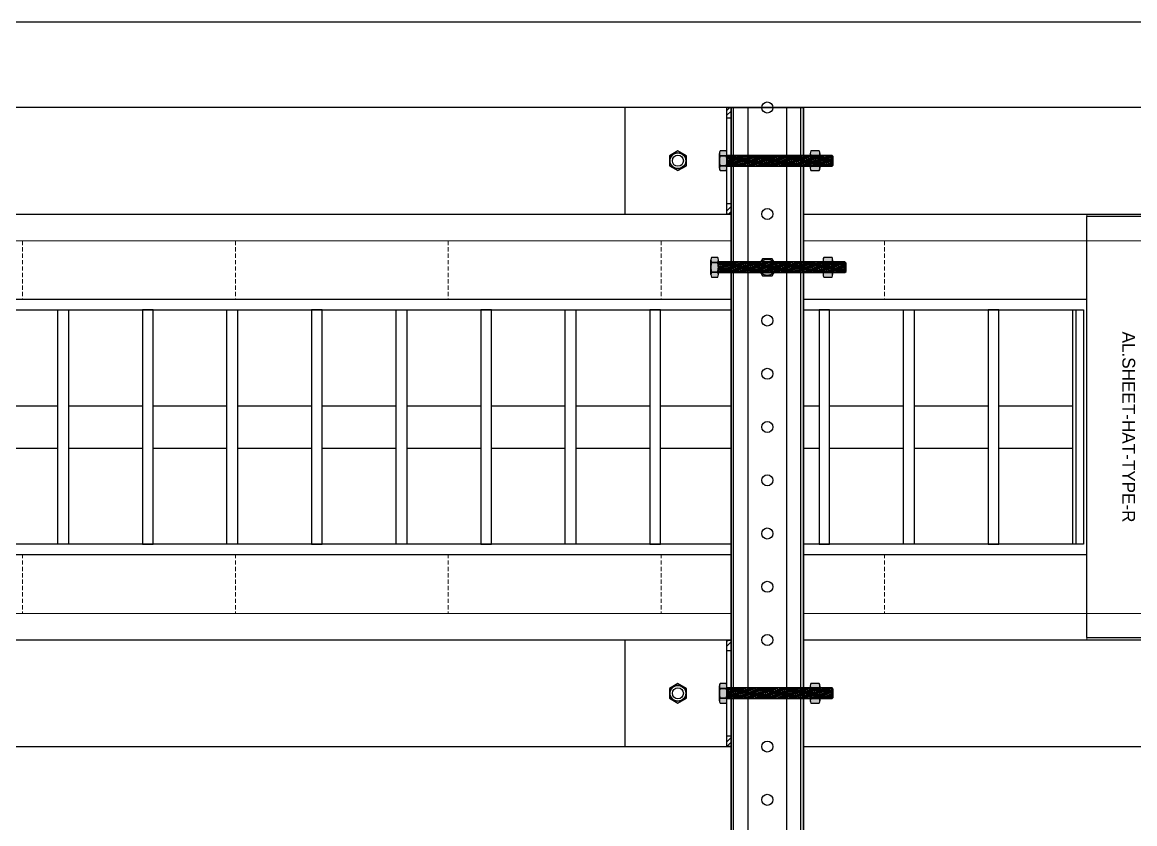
# Model space of a CAD drawing. Header units: millimetres. Extents: x -962357 to -591296, y -223672 to 59420.
# Drawn here: x -828230 to -827707, y -176703 to -176326 of the extents above; entities that cross this region are included whole.
import ezdxf
from ezdxf.enums import TextEntityAlignment as Align

# ---------------------------------------------------------------- set-up
doc = ezdxf.new("R2010")
doc.units = ezdxf.units.MM
doc.linetypes.add('DPA_Hidden 50', pattern=[3, 2, -1])
for name, color, linetype in [('000 - H A T C H', 8, 'Continuous'), ('000 - WIPEOUT', 250, 'Continuous'), ('001 - ASCESSORIES', 251, 'Continuous'), ('A04_TUBE SERIES', 2, 'Continuous'), ('A11_ALU.SOLID SHEET', 2, 'Continuous')]:
    doc.layers.add(name, color=color, linetype=linetype)
doc.layers.add('A-GLAZ-CURT', color=2, linetype='Continuous', lineweight=9)
pattern_1 = [(110, (-0.5, 0), (-0.9396926207859084, -0.3420201433256687), []), (110, (-0.2011637617713368, 0.6408563809804113), (-0.9396926207859084, -0.3420201433256687), [1.25, -0.25, 0, -0.25])]

# ---------------------------------------------------------------- blocks, each defined once
blk = doc.blocks.new('*U4621')
at = {"color": 1}
blk.add_wipeout([(599.9999999998581, -60.00000000018008), (-600.0000000000946, -60.00000000018008), (-600.0000000000946, 59.9999999995689), (599.9999999998581, 59.9999999995689)], dxfattribs=at).dxf.layer = '000 - WIPEOUT'
at = {"layer": '001 - ASCESSORIES', "color": 0}
blk.add_lwpolyline([(599.9999999998863, -60.00000000017999), (-600.0000000001137, -60.00000000017999), (-600.0000000001137, 59.99999999965402), (599.9999999998863, 59.99999999965402)], close=True, dxfattribs=at)
at = {"layer": '001 - ASCESSORIES'}
for points in [[(595.0000000000045, -54.9999999999998), (-595.0000000002319, -54.9999999999998), (-595.0000000002319, 54.99999999999963), (595.0000000000045, 54.99999999999963)], [(121.6999999999189, -54.9999999999998), (116.6999999998097, -54.9999999999998), (116.6999999998097, 54.99999999999963), (121.6999999999189, 54.99999999999963)], [(156.4333333330978, -54.9999999999998), (161.433333333207, -54.9999999999998), (161.433333333207, 54.99999999999963), (156.4333333330978, 54.99999999999963)], [(201.1666666664951, -54.9999999999998), (196.1666666663859, -54.9999999999998), (196.1666666663859, 54.99999999999963), (201.1666666664951, 54.99999999999963)], [(235.899999999674, -54.9999999999998), (240.8999999997832, -54.9999999999998), (240.8999999997832, 54.99999999999963), (235.899999999674, 54.99999999999963)], [(280.6333333328439, -54.9999999999998), (275.6333333329621, -54.9999999999998), (275.6333333329621, 54.99999999999963), (280.6333333328439, 54.99999999999963)], [(315.3666666662502, -54.9999999999998), (320.3666666663594, -54.9999999999998), (320.3666666663594, 54.99999999999963), (315.3666666662502, 54.99999999999963)], [(360.0999999994201, -54.9999999999998), (355.0999999995383, -54.9999999999998), (355.0999999995383, 54.99999999999963), (360.0999999994201, 54.99999999999963)], [(394.8333333328264, -54.9999999999998), (399.8333333327082, -54.9999999999998), (399.8333333327082, 54.99999999999963), (394.8333333328264, 54.99999999999963)], [(439.5666666659963, -54.9999999999998), (434.5666666661145, -54.9999999999998), (434.5666666661145, 54.99999999999963), (439.5666666659963, 54.99999999999963)], [(474.2999999994026, -54.9999999999998), (479.2999999992844, -54.9999999999998), (479.2999999992844, 54.99999999999963), (474.2999999994026, 54.99999999999963)], [(519.0333333325725, -54.9999999999998), (514.0333333326907, -54.9999999999998), (514.0333333326907, 54.99999999999963), (519.0333333325725, 54.99999999999963)], [(553.7666666659788, -54.9999999999998), (558.7666666658606, -54.9999999999998), (558.7666666658606, 54.99999999999963), (553.7666666659788, 54.99999999999963)], [(598.4999999991487, -54.9999999999998), (593.499999999267, -54.9999999999998), (593.499999999267, 54.99999999999963), (598.4999999991487, 54.99999999999963)]]:
    blk.add_lwpolyline(points, close=True, dxfattribs=at)
for points in [[(81.9666666664034, 10.00000000001214), (116.6999999998097, 10.00000000001214)], [(121.6999999999189, 10.00000000001214), (156.4333333330978, 10.00000000001214)], [(161.433333333207, 10.00000000001214), (196.1666666663859, 10.00000000001214)], [(201.1666666664951, 10.00000000001214), (235.899999999674, 10.00000000001214)], [(240.8999999997832, 10.00000000001214), (275.6333333329621, 10.00000000001214)], [(280.6333333328439, 10.00000000001214), (315.3666666662502, 10.00000000001214)], [(320.3666666663594, 10.00000000001214), (355.0999999995383, 10.00000000001214)], [(360.0999999994201, 10.00000000001214), (394.8333333328264, 10.00000000001214)], [(399.8333333327082, 10.00000000001214), (434.5666666661145, 10.00000000001214)], [(439.5666666659963, 10.00000000001214), (474.2999999994026, 10.00000000001214)], [(479.2999999992844, 10.00000000001214), (514.0333333326907, 10.00000000001214)], [(519.0333333325725, 10.00000000001214), (553.7666666659788, 10.00000000001214)], [(558.7666666658606, 10.00000000001214), (593.499999999267, 10.00000000001214)], [(81.9666666664034, -9.999999999983885), (116.6999999998097, -9.999999999983885)], [(121.6999999999189, -9.999999999983885), (156.4333333330978, -9.999999999983885)], [(161.433333333207, -9.999999999983885), (196.1666666663859, -9.999999999983885)], [(201.1666666664951, -9.999999999983885), (235.899999999674, -9.999999999983885)], [(240.8999999997832, -9.999999999983885), (275.6333333329621, -9.999999999983885)], [(280.6333333328439, -9.999999999983885), (315.3666666662502, -9.999999999983885)], [(320.3666666663594, -9.999999999983885), (355.0999999995383, -9.999999999983885)], [(360.0999999994201, -9.999999999983885), (394.8333333328264, -9.999999999983885)], [(399.8333333327082, -9.999999999983885), (434.5666666661145, -9.999999999983885)], [(439.5666666659963, -9.999999999983885), (474.2999999994026, -9.999999999983885)], [(479.2999999992844, -9.999999999983885), (514.0333333326907, -9.999999999983885)], [(519.0333333325725, -9.999999999983885), (553.7666666659788, -9.999999999983885)], [(558.7666666658606, -9.999999999983885), (593.499999999267, -9.999999999983885)]]:
    blk.add_lwpolyline(points, dxfattribs=at)
blk = doc.blocks.new('*U4622')
at = {"layer": 'A11_ALU.SOLID SHEET', "color": 0}
blk.add_lwpolyline([(350.0000000002324, -98.79999999999929), (350.0000000002328, 98.7999999999992), (2.842170943040401e-14, 98.79999999999927), (-4.121147867408581e-13, -98.79999999999929)], close=True, dxfattribs=at)
at = {"layer": 'Defpoints', "color": 250}
blk.add_point((0, 0), dxfattribs=at)
blk.add_text('AL.SHEET-HAT-TYPE-R', height=6, rotation=270, dxfattribs=at).set_placement((15, 0), align=Align.BOTTOM_CENTER)
blk = doc.blocks.new('*U4642')
blk.add_attdef('EXTR.OVL-LENGTH_', (-24.99999999997818, -59.09373230497124), '', height=5)
blk.add_wipeout([(-24.999999999941792, -7.275957614183426e-12), (25.000000000007276, -7.275957614183426e-12), (25.00000003138848, 67400.00001337985), (-24.99999996857514, 67400.00001337987)]).dxf.layer = '000 - WIPEOUT'
at = {"layer": 'A04_TUBE SERIES', "color": 0}
blk.add_lwpolyline([(-24.99999999994325, 0), (25.0000000000131, 0), (25.00000003138143, 67400.00001337983), (-24.99999996857492, 67400.00001337986)], close=True, dxfattribs=at)
blk = doc.blocks.new('*U4644')
blk.add_attdef('EXTR.OVL-LENGTH_', (-24.99999999997818, -59.09373230497124), '', height=5)
blk.add_wipeout([(-24.999999999941792, 7.275957614183426e-12), (25.000000000007276, 7.275957614183426e-12), (25.000000031381205, 67400.00000668984), (-24.99999996857514, 67400.00000668984)]).dxf.layer = '000 - WIPEOUT'
at = {"layer": 'A04_TUBE SERIES', "color": 0}
blk.add_lwpolyline([(-24.99999999994325, 0), (25.0000000000131, 0), (25.00000003138143, 67400.0000066898), (-24.99999996857492, 67400.00000668984)], close=True, dxfattribs=at)
blk = doc.blocks.new('*U4945')
at = {"color": 6}
blk.add_wipeout([(1425.0000000000007, -17), (-1425, -16.99999999999909), (-1425, 17.00000000000182), (1425.0000000000007, 17.00000000000182)], dxfattribs=at).dxf.layer = '000 - WIPEOUT'
at = {"layer": '001 - ASCESSORIES', "color": 0, "linetype": 'ByBlock'}
for p, q in [((1425, 15.80000000000291), (-1425, 15.80000000000308)), ((1425, -15.80000000000291), (-1425, -15.80000000000274))]:
    blk.add_line(p, q, dxfattribs=at)
at = {"layer": '001 - ASCESSORIES', "color": 1}
blk.add_lwpolyline([(1425, 17), (1425, -17), (-1425, -16.99999999999983), (-1425, 17.00000000000017)], close=True, dxfattribs=at)
at = {"layer": '001 - ASCESSORIES', "color": 0, "linetype": 'ByBlock'}
for points in [[(-1425, 17.00000000000017), (-1425, 9.000000000000172), (1425, 9), (1425, 17)], [(-1425, -8.999999999999828), (-1425, -16.99999999999983), (1425, -17), (1425, -9)]]:
    blk.add_lwpolyline(points, close=True, dxfattribs=at)
at = {"layer": '001 - ASCESSORIES', "color": 1, "linetype": 'Continuous'}
for centre in [(-1425, 1.052523544223154e-12), (-1400, 0), (-1374.999999999998, 0), (-1349.999999999997, 0), (-1324.999999999996, 0), (-1299.999999999995, 0), (-1274.999999999993, 0), (-1249.999999999992, 0), (-1224.999999999991, 0), (-1199.999999999989, 0), (-1174.999999999988, 0), (-1149.999999999987, 0), (-1124.999999999985, 0), (-1099.999999999984, 0)]:
    blk.add_circle(centre, 2.6, dxfattribs=at)
blk = doc.blocks.new('*U4663')
at = {"layer": '001 - ASCESSORIES', "color": 0}
blk.add_lwpolyline([(4.618802136193379, -0.000400036001729632), (2.309747509436618, 3.999799966996433), (-2.309054626756765, 4.000200002998165), (-4.618802136193381, 0.0004000360017263353), (-2.309747509436611, -3.999799966996438), (2.309054626756771, -4.00020000299816)], close=True, dxfattribs=at)
at = {"layer": '001 - ASCESSORIES', "color": 8}
blk.add_circle((0, 2.882294542906766e-17), 3.845456877658301, dxfattribs=at)
at = {"layer": '001 - ASCESSORIES', "color": 0}
blk.add_circle((0, -7.719519468096792e-17), 2.6, dxfattribs=at)
blk = doc.blocks.new('*U4664')
at = {"layer": '000 - H A T C H'}
h = blk.add_hatch(color=250, dxfattribs=at)
h.dxf.hatch_style = 1
h.paths.add_polyline_path([(3.999799966996433, -2.30974750943662), (4.000200002998166, 2.309054626756763), (0.0004000360017268492, 4.61880213619338), (-3.999799966996436, 2.309747509436609), (-4.000200002998158, -2.309054626756772), (-0.0004000360017299578, -4.618802136193381)])
h.paths.add_polyline_path([(-4.77612251667468e-16, -2.600000000000001, -1), (4.776122516674673e-16, 2.599999999999998, -1)], flags=16)
at = {"layer": '001 - ASCESSORIES', "color": 0, "rotation": 270}
blk.add_blockref('*U4663', (0, 0), dxfattribs=at)
blk = doc.blocks.new('*U4682')
at = {"color": 1}
for p, q in [((-3.464101615749838, 3.499999999999972), (3.464101614323027, 3.500000000000028)), ((-3.464101615791675, -2.930557554095999e-14), (3.464101615790951, 2.831068712794149e-14))]:
    blk.add_line(p, q, dxfattribs=at)
at = {"color": 0}
for points in [[(-2.309401079815612, 3.211491856660499, 0.2498553823841511), (-4.618802154352768, 3.211491854803311), (-4.618802152884844, 0.2885081452176589, 0.24985538238415), (-2.309401078347688, 0.2885081433604705)], [(2.309401075998648, 3.21149185511965, 0.06243159592663932), (-2.119484931312199e-09, 3.499999999571855, 0.06243159590585019), (-2.309401079815612, 3.211491855290459), (-2.309401078347688, 0.288508144618188, 0.06170111649347358), (-3.622761812760444e-13, -5.551115123125783e-16, 0.06170111645514504), (2.309401077466572, 0.2885081447470578)], [(4.618802151379822, 3.21149185663953, 0.2498553822933769), (2.309401075998648, 3.211491854782341), (2.309401077466572, 0.2885081451966892, 0.2498553822933758), (4.618802152847747, 0.288508143339501)]]:
    blk.add_lwpolyline(points, format="xyb", close=True, dxfattribs=at)
blk = doc.blocks.new('*U4696')
at = {"layer": '000 - H A T C H'}
h = blk.add_hatch(dxfattribs=at)
h.set_pattern_fill('ANSI35', color=8, scale=4, angle=65)
h.set_pattern_definition(pattern_1)
h.paths.add_polyline_path([(-5.551115123125783e-17, -2.5), (59.49999999999999, -2.500000000000025), (59.49999999999999, 2.499999999999975), (0, 2.5)])
at = {"color": 8}
blk.add_line((59.5, -2.500000000000025), (59.5, 2.499999999999976), dxfattribs=at)
at = {"color": 1}
blk.add_lwpolyline([(59.5, 2.499999999999976), (0, 2.5), (-6.123233995736766e-17, -2.5), (59.5, -2.500000000000025), (60, -2.000000000000024), (60, 1.999999999999976)], close=True, dxfattribs=at)
blk = doc.blocks.new('*U4748')
at = {"layer": '000 - H A T C H'}
h = blk.add_hatch(color=250, dxfattribs=at)
h.dxf.hatch_style = 1
edge = h.paths.add_edge_path()
edge.add_line((-0.2885081452176606, -4.618802152936677), (-3.21149185480331, -4.618802154404603))
edge.add_arc((-1.045008159786465, -3.464101615393764), 2.454991840223864, 180.0000000000005, 208.0568893142732, ccw=False)
edge.add_line((-3.50000000001033, -3.464101615393787), (-3.500000000005193, -0.00781203409589537))
edge.add_arc((5.855934801752148, -0.003906537089581134), 9.35593561690337, 179.9760826470406, 180.0239172767988, ccw=False)
edge.add_line((-3.500000000000001, -1.027646859343591e-06), (-3.5, 1.023395762637316e-06))
edge.add_arc((5.855934800427048, 0.003906532762726513), 9.355935615578238, 179.9760826475011, 180.0239173524989, ccw=False)
edge.add_line((-3.499999999999999, 0.007812042129691533), (-3.499999999989983, 3.464101615479826))
edge.add_arc((-1.045008158081795, 3.464101615479848), 2.45499184190819, 151.9431107876706, 180.0000000000005, ccw=False)
edge.add_line((-3.211491856639528, 4.61880215142818), (-0.2885081433395005, 4.618802152896103))
edge.add_arc((-2.454991841897239, 3.464101616947774), 2.454991841908191, 360.00000000000045, 388.05688921232934, ccw=False)
edge.add_line((1.09523402083701e-11, 3.464101616947794), (-1.064236593989457e-11, -3.464101613925823))
edge.add_arc((-2.45499184023451, -3.464101613925843), 2.454991840223869, 331.943110685727, 360.00000000000045, ccw=False)
blk.add_blockref('*U4696', (-1.064319204294226e-28, -1.738165167353145e-12))
at = {"layer": '001 - ASCESSORIES', "rotation": 90}
blk.add_blockref('*U4682', (-1.064319204294226e-28, -1.738165167353145e-12), dxfattribs=at)
blk = doc.blocks.new('*U4662')
at = {"color": 1}
for p, q in [((-3.464274824018264, 4.499999999999972), (3.464274822184723, 4.500000000000027)), ((-3.464274823856737, -2.886146511923968e-14), (3.464274823856012, 2.786659791809143e-14))]:
    blk.add_line(p, q, dxfattribs=at)
at = {"color": 0}
for points in [[(-2.309747512520391, 4.211491856660505, 0.2498928706011541), (-4.618802137283207, 4.211491854803318), (-4.618802135611918, 0.2885081452176646, 0.2498928706011529), (-2.309747510849102, 0.2885081433604763)], [(2.309747508296697, 4.211491855119644, 0.06242237585266579), (-2.322849468328059e-09, 4.499999999571855, 0.06242237583187796), (-2.309747512520391, 4.211491855290465), (-2.309747510849102, 0.2885081446181938, 0.06169200429876173), (-3.622761812760444e-13, -5.551115123125783e-16, 0.06169200426043565), (2.309747509967986, 0.288508144747052)], [(4.618802135103552, 4.211491856639523, 0.2498928703804826), (2.309747508296697, 4.211491854782335), (2.309747509967986, 0.2885081451966834, 0.2498928703804814), (4.618802136774841, 0.2885081433394953)]]:
    blk.add_lwpolyline(points, format="xyb", close=True, dxfattribs=at)
blk = doc.blocks.new('*U4707')
at = {"layer": '000 - H A T C H'}
h = blk.add_hatch(color=250, dxfattribs=at)
h.dxf.hatch_style = 1
edge = h.paths.add_edge_path()
edge.add_line((0.2885081452176656, 4.618802135611918), (4.211491854803318, 4.618802137283206))
edge.add_arc((2.04570140838559, 3.464274823159839), 2.454298591624747, 3.979039320256561e-13, 28.060932690886318, ccw=False)
edge.add_line((4.500000000010338, 3.464274823159858), (4.500000000005192, 0.007815851532942286))
edge.add_arc((-4.858688103378768, 0.003908445807749068), 9.358688919086902, -0.023922002109316054, 0.023921925959825785, ccw=False)
edge.add_line((4.499999999999999, 1.027644307982593e-06), (4.5, -1.022993608123599e-06))
edge.add_arc((-4.858688102055123, -0.003908441075775053), 9.358688917763224, -0.0239220016412105, 0.02392200161511937, ccw=False)
edge.add_line((4.499999999999998, -0.00781585916219999), (4.499999999989978, -3.464274823442065))
edge.add_arc((2.045701404280085, -3.464274823442085), 2.454298595709893, -28.060932574918695, 5.115907697472721e-13, ccw=False)
edge.add_line((4.211491856639523, -4.618802135103553), (0.2885081433394943, -4.618802136774841))
edge.add_arc((2.454298595698944, -3.464274825113375), 2.454298595709902, 180.0000000000005, 208.0609325749185, ccw=False)
edge.add_line((-1.095942580843139e-11, -3.464274825113393), (1.064723109390613e-11, 3.464274821492421))
edge.add_arc((2.454298591635406, 3.464274821488549), 2.454298591624759, 151.9390673091139, 179.9999999999096, ccw=False)
at = {"layer": '001 - ASCESSORIES', "color": 0, "rotation": 270}
blk.add_blockref('*U4662', (0, 0), dxfattribs=at)
blk = doc.blocks.new('*U4821')
at = {"layer": '001 - ASCESSORIES'}
blk.add_blockref('*U4748', (-22.99999999999909, 1.408343819019401e-15), dxfattribs=at)
at = {"layer": '001 - ASCESSORIES', "color": 2}
for p, rotation in [((0, -2.042648639651129e-16), 90), ((0, -2.042648639651129e-16), 90), ((0, -1.909959300209546e-11), 270), ((0, -1.909959300209546e-11), 270)]:
    blk.add_blockref('*U4664', p, dxfattribs=dict(at, rotation=rotation))
at = {"layer": '001 - ASCESSORIES', "color": 1}
blk.add_blockref('*U4707', (26.199999999998, -1.758327065072592e-12), dxfattribs=at)
blk = doc.blocks.new('000 - ASSCESSORIES_FAMELINE_AL.EXTR._L-PROFILE_50x68mm._non-code_TOP_VIEW')
blk.add_wipeout([(-50.00000000000182, -25), (-9.094947017729282e-13, -25), (-9.094947017729282e-13, 25), (-50.00000000000182, 25)]).dxf.layer = '000 - WIPEOUT'
at = {"layer": '000 - H A T C H'}
h = blk.add_hatch(dxfattribs=at)
h.set_pattern_fill('ANSI32', color=8, scale=0.5)
h.set_pattern_definition([(45, (-14193.56896437014, 11847.09218483808), (-3.367596045400933, 3.367596045400933), []), (45, (-14191.32389937014, 11847.09218483808), (-3.367596045400933, 3.367596045400933), [])])
h.paths.add_polyline_path([(-2.000000000649379, 19.99999999967622), (-1.818989403545856e-12, 19.99999999967622), (-1.818989403545856e-12, 25), (-2.000000000649379, 25)])
h.paths.add_polyline_path([(0, -19.99999999967804), (-2.00000000064756, -19.99999999967622), (-2.000000000649379, -25), (-1.818989403545856e-12, -25)])
at = {"layer": '001 - ASCESSORIES', "color": 0}
for p, q in [((0, 19.99999999967622), (-2.000000000649379, 19.99999999967622)), ((-2.000000000649379, -19.99999999967622), (0, -19.99999999967622))]:
    blk.add_line(p, q, dxfattribs=at)
at = {"layer": '001 - ASCESSORIES', "color": 1}
blk.add_line((-2.000000000649379, -19.99999999967622), (-2.000000000649379, 19.99999999967622), dxfattribs=at)
at = {"layer": '001 - ASCESSORIES'}
blk.add_lwpolyline([(-50.00000000000182, -25), (-1.818989403545856e-12, -25), (-1.818989403545856e-12, 25), (-50.00000000000182, 25)], close=True, dxfattribs=at)
at = {"layer": '001 - ASCESSORIES', "color": 0}
for points in [[(-2.000000000649379, 25), (0, 25), (0, 19.99999999967622), (-2.000000000649379, 19.99999999967622)], [(-2.000000000649379, -19.99999999967622), (-1.818989403545856e-12, -19.99999999967622), (-1.818989403545856e-12, -25), (-2.000000000649379, -25)]]:
    blk.add_lwpolyline(points, close=True, dxfattribs=at)
at = {"layer": '001 - ASCESSORIES', "color": 1}
blk.add_circle((-25.00000000000182, 0), 2.6, dxfattribs=at)
blk = doc.blocks.new('*U4738')
at = {"layer": '001 - ASCESSORIES', "color": 0}
blk.add_blockref('000 - ASSCESSORIES_FAMELINE_AL.EXTR._L-PROFILE_50x68mm._non-code_TOP_VIEW', (0, 0), dxfattribs=at)
blk = doc.blocks.new('*U4683')
blk.add_circle((0, -7.719519468096792e-17), 3.658103014194239)
at = {"layer": '001 - ASCESSORIES', "color": 0}
blk.add_lwpolyline([(4.61880213619338, -0.0004000360017296321), (2.309747509436618, 3.999799966996434), (-2.309054626756765, 4.000200002998165), (-4.618802136193381, 0.0004000360017263353), (-2.309747509436612, -3.999799966996438), (2.309054626756771, -4.00020000299816)], close=True, dxfattribs=at)
at = {"layer": '001 - ASCESSORIES', "color": 8}
blk.add_circle((0, 2.882294542906766e-17), 3.845456877658302, dxfattribs=at)
blk = doc.blocks.new('*U4715')
at = {"layer": '001 - ASCESSORIES', "rotation": 90}
blk.add_blockref('*U4683', (2.220446049249249e-16, -1.738165167353145e-12), dxfattribs=at)
blk = doc.blocks.new('*U4751')
at = {"layer": '001 - ASCESSORIES'}
blk.add_blockref('*U4715', (0, 0), dxfattribs=at)
blk = doc.blocks.new('*U4694')
at = {"layer": '000 - H A T C H'}
h = blk.add_hatch(dxfattribs=at)
h.set_pattern_fill('ANSI35', color=8, scale=4, angle=65)
h.set_pattern_definition(pattern_1)
h.paths.add_polyline_path([(-5.551115123125783e-17, -2.5), (49.5, -2.50000000000002), (49.5, 2.49999999999998), (0, 2.5)])
at = {"color": 8}
blk.add_line((49.5, -2.500000000000021), (49.5, 2.49999999999998), dxfattribs=at)
at = {"color": 1}
blk.add_lwpolyline([(49.5, 2.49999999999998), (0, 2.5), (-6.123233995736766e-17, -2.5), (49.5, -2.500000000000021), (50, -2.00000000000002), (50, 1.99999999999998)], close=True, dxfattribs=at)
blk = doc.blocks.new('*U4746')
at = {"layer": '000 - H A T C H'}
h = blk.add_hatch(color=250, dxfattribs=at)
h.dxf.hatch_style = 1
edge = h.paths.add_edge_path()
edge.add_line((-0.2885081452176606, -4.618802152936677), (-3.21149185480331, -4.618802154404603))
edge.add_arc((-1.045008159786465, -3.464101615393764), 2.454991840223864, 180.0000000000005, 208.0568893142732, ccw=False)
edge.add_line((-3.50000000001033, -3.464101615393787), (-3.500000000005193, -0.00781203409589537))
edge.add_arc((5.855934801752148, -0.003906537089581134), 9.35593561690337, 179.9760826470406, 180.0239172767988, ccw=False)
edge.add_line((-3.500000000000001, -1.027646859343591e-06), (-3.5, 1.023395762637316e-06))
edge.add_arc((5.855934800427048, 0.003906532762726513), 9.355935615578238, 179.9760826475011, 180.0239173524989, ccw=False)
edge.add_line((-3.499999999999999, 0.007812042129691533), (-3.499999999989983, 3.464101615479826))
edge.add_arc((-1.045008158081795, 3.464101615479848), 2.45499184190819, 151.9431107876706, 180.0000000000005, ccw=False)
edge.add_line((-3.211491856639528, 4.61880215142818), (-0.2885081433395005, 4.618802152896103))
edge.add_arc((-2.454991841897239, 3.464101616947774), 2.454991841908191, 360.00000000000045, 388.05688921232934, ccw=False)
edge.add_line((1.09523402083701e-11, 3.464101616947794), (-1.064236593989457e-11, -3.464101613925823))
edge.add_arc((-2.45499184023451, -3.464101613925843), 2.454991840223869, 331.943110685727, 360.00000000000045, ccw=False)
blk.add_blockref('*U4694', (-1.064319204294226e-28, -1.738165167353145e-12))
at = {"layer": '001 - ASCESSORIES', "rotation": 90}
blk.add_blockref('*U4682', (-1.064319204294226e-28, -1.738165167353145e-12), dxfattribs=at)
blk = doc.blocks.new('*U4752')
at = {"layer": '001 - ASCESSORIES'}
for name, p in [('*U4746', (0, 0)), ('*U4707', (39.19988154837576, -0.005882004561908407))]:
    blk.add_blockref(name, p, dxfattribs=at)
blk = doc.blocks.new('*U4794')
at = {"color": 2}
blk.add_blockref('*U4738', (0, 0), dxfattribs=at)
for name, p in [('*U4751', (-25, 0)), ('*U4752', (-2.000000000698492, 4.310160873544078e-06))]:
    blk.add_blockref(name, p)
blk = doc.blocks.new('*U4956')
blk.add_lwpolyline([(27649.99999999977, -551.9781171994691), (-107450.0000000002, -551.9781171994691), (-107450.0000000002, -3555.002995296032), (27649.99999999977, -3555.002995296032)], close=True)
blk.add_blockref('*U4621', (-83650, -742))
at = {"layer": 'A11_ALU.SOLID SHEET', "color": 1}
blk.add_blockref('*U4622', (-83050, -742), dxfattribs=at)
blk.add_blockref('*U4621', (-83650, -742))
blk.add_blockref('*U4622', (-83050, -742), dxfattribs=at)
at = {"layer": 'A04_TUBE SERIES', "color": 0, "linetype": 'ByBlock', "rotation": 90}
for name, p in [('*U4642', (-39950, -617)), ('*U4644', (-39950, -867))]:
    blk.add_blockref(name, p, dxfattribs=at)
at = {"layer": '001 - ASCESSORIES', "linetype": 'ByBlock', "rotation": 270}
blk.add_blockref('*U4945', (-83200.00000000023, -2016.999999968626), dxfattribs=at)
at = {"layer": '001 - ASCESSORIES', "linetype": 'ByBlock'}
for name, p in [('*U4794', (-83217.00000000023, -616.9999999842848)), ('*U4821', (-83200.00000000023, -666.9999999686252)), ('*U4794', (-83217.00000000025, -866.9999999842884))]:
    blk.add_blockref(name, p, dxfattribs=at)
blk = doc.blocks.new('DPA_CP_Metal Ceiling Panel1 - Horizontal with Gap-16028279-4160-01 UPPER PLATFORM LEVEL - REFLECTED CEILING PLAN')
at = {"layer": 'A-GLAZ-CURT'}
for p, q in [((-787282.3738653894, 2701.517547113459), (-787282.3738653894, 2976.517547113459)), ((-787282.3738653891, 2701.517547113459), (-787282.3738653891, 2976.517547113459)), ((-787282.3738653891, 2976.517547113459), (-786932.3738653893, 2976.517547113459)), ((-787282.3738653891, 2976.517547113459), (-786932.3738653893, 2976.517547113459)), ((-787282.3738653891, 2701.517547113459), (-787282.3738653891, 2976.51754711346)), ((-786932.3738653891, 2701.517547113459), (-786932.3738653891, 2976.517547113459)), ((-786932.3738653893, 2976.517547113459), (-786932.3738653893, 2701.517547113459)), ((-786932.3738653893, 2976.51754711346), (-786932.3738653893, 2701.517547113459)), ((-787282.3738653894, 2926.51754711353), (-786932.3738653891, 2926.51754711353)), ((-787282.3738653894, 2751.517547113543), (-786932.3738653891, 2751.517547113543)), ((-787282.3738653894, 2701.517547113459), (-786932.3738653891, 2701.517547113459)), ((-786932.3738653893, 2701.517547113459), (-787282.3738653891, 2701.517547113459)), ((-786932.3738653893, 2701.517547113459), (-787282.3738653891, 2701.517547113459))]:
    blk.add_line(p, q, dxfattribs=at)
blk = doc.blocks.new('DPA_CP_Metal Ceiling Luminaire2 - Linear Luminaire-12404975-4160-01 UPPER PLATFORM LEVEL - REFLECTED CEILING PLAN')
at = {"layer": 'A-GLAZ-CURT'}
for p, q in [((-786932.3738653893, 2976.51754711346), (-785732.3738653893, 2976.51754711346)), ((-785732.3738653893, 2976.51754711346), (-786932.3738653893, 2976.51754711346)), ((-786932.3738653893, 2976.517547113457), (-785732.3738653893, 2976.517547113457)), ((-785732.3738653893, 2976.51754711346), (-785732.3738653893, 2701.517547113459)), ((-785732.3738653893, 2701.517547113459), (-785732.3738653893, 2976.51754711346)), ((-785732.3738653893, 2939.017547113448), (-785732.3738653893, 2701.517547113459)), ((-786932.3738653893, 2926.517547113502), (-785732.3738653893, 2926.517547113502)), ((-786932.3738653893, 2751.517547113478), (-785732.3738653893, 2751.517547113478)), ((-785732.3738653893, 2701.517547113459), (-786932.3738653893, 2701.517547113459)), ((-785732.3738653893, 2701.517547113459), (-786932.3738653893, 2701.517547113459)), ((-786932.3738653893, 2701.517547113459), (-785732.3738653893, 2701.517547113459))]:
    blk.add_line(p, q, dxfattribs=at)
at = {"layer": 'A-GLAZ-CURT', "linetype": 'DPA_Hidden 50'}
for p, q in [((-786232.3738653893, 2926.517547113498), (-786232.3738653893, 2751.517547113494)), ((-786132.3738653894, 2926.517547113499), (-786132.3738653894, 2751.517547113495)), ((-786032.3738653893, 2926.5175471135), (-786032.3738653893, 2751.517547113496)), ((-785932.3738653893, 2926.517547113501), (-785932.3738653893, 2751.517547113497)), ((-785827.3738653893, 2926.517547113502), (-785827.3738653893, 2751.517547113498))]:
    blk.add_line(p, q, dxfattribs=at)
blk = doc.blocks.new('*U453')
at = {"color": 1}
blk.add_wipeout([(599.9999999998581, -60.00000000018008), (-600.0000000000946, -60.00000000018008), (-600.0000000000946, 59.9999999995689), (599.9999999998581, 59.9999999995689)], dxfattribs=at).dxf.layer = '000 - WIPEOUT'
at = {"layer": '001 - ASCESSORIES', "color": 0}
blk.add_lwpolyline([(599.9999999998863, -60.00000000017999), (-600.0000000001137, -60.00000000017999), (-600.0000000001137, 59.99999999965402), (599.9999999998863, 59.99999999965402)], close=True, dxfattribs=at)
at = {"layer": '001 - ASCESSORIES'}
for points in [[(595.0000000000045, -54.9999999999998), (-595.0000000002319, -54.9999999999998), (-595.0000000002319, 54.99999999999963), (595.0000000000045, 54.99999999999963)], [(121.6999999999189, -54.9999999999998), (116.6999999998097, -54.9999999999998), (116.6999999998097, 54.99999999999963), (121.6999999999189, 54.99999999999963)], [(156.4333333330978, -54.9999999999998), (161.433333333207, -54.9999999999998), (161.433333333207, 54.99999999999963), (156.4333333330978, 54.99999999999963)], [(201.1666666664951, -54.9999999999998), (196.1666666663859, -54.9999999999998), (196.1666666663859, 54.99999999999963), (201.1666666664951, 54.99999999999963)], [(235.899999999674, -54.9999999999998), (240.8999999997832, -54.9999999999998), (240.8999999997832, 54.99999999999963), (235.899999999674, 54.99999999999963)], [(280.6333333328439, -54.9999999999998), (275.6333333329621, -54.9999999999998), (275.6333333329621, 54.99999999999963), (280.6333333328439, 54.99999999999963)], [(315.3666666662502, -54.9999999999998), (320.3666666663594, -54.9999999999998), (320.3666666663594, 54.99999999999963), (315.3666666662502, 54.99999999999963)], [(360.0999999994201, -54.9999999999998), (355.0999999995383, -54.9999999999998), (355.0999999995383, 54.99999999999963), (360.0999999994201, 54.99999999999963)], [(394.8333333328264, -54.9999999999998), (399.8333333327082, -54.9999999999998), (399.8333333327082, 54.99999999999963), (394.8333333328264, 54.99999999999963)], [(439.5666666659963, -54.9999999999998), (434.5666666661145, -54.9999999999998), (434.5666666661145, 54.99999999999963), (439.5666666659963, 54.99999999999963)], [(474.2999999994026, -54.9999999999998), (479.2999999992844, -54.9999999999998), (479.2999999992844, 54.99999999999963), (474.2999999994026, 54.99999999999963)], [(519.0333333325725, -54.9999999999998), (514.0333333326907, -54.9999999999998), (514.0333333326907, 54.99999999999963), (519.0333333325725, 54.99999999999963)], [(553.7666666659788, -54.9999999999998), (558.7666666658606, -54.9999999999998), (558.7666666658606, 54.99999999999963), (553.7666666659788, 54.99999999999963)], [(598.4999999991487, -54.9999999999998), (593.499999999267, -54.9999999999998), (593.499999999267, 54.99999999999963), (598.4999999991487, 54.99999999999963)]]:
    blk.add_lwpolyline(points, close=True, dxfattribs=at)
for points in [[(81.9666666664034, 10.00000000001214), (116.6999999998097, 10.00000000001214)], [(121.6999999999189, 10.00000000001214), (156.4333333330978, 10.00000000001214)], [(161.433333333207, 10.00000000001214), (196.1666666663859, 10.00000000001214)], [(201.1666666664951, 10.00000000001214), (235.899999999674, 10.00000000001214)], [(240.8999999997832, 10.00000000001214), (275.6333333329621, 10.00000000001214)], [(280.6333333328439, 10.00000000001214), (315.3666666662502, 10.00000000001214)], [(320.3666666663594, 10.00000000001214), (355.0999999995383, 10.00000000001214)], [(360.0999999994201, 10.00000000001214), (394.8333333328264, 10.00000000001214)], [(399.8333333327082, 10.00000000001214), (434.5666666661145, 10.00000000001214)], [(439.5666666659963, 10.00000000001214), (474.2999999994026, 10.00000000001214)], [(479.2999999992844, 10.00000000001214), (514.0333333326907, 10.00000000001214)], [(519.0333333325725, 10.00000000001214), (553.7666666659788, 10.00000000001214)], [(558.7666666658606, 10.00000000001214), (593.499999999267, 10.00000000001214)], [(81.9666666664034, -9.999999999983885), (116.6999999998097, -9.999999999983885)], [(121.6999999999189, -9.999999999983885), (156.4333333330978, -9.999999999983885)], [(161.433333333207, -9.999999999983885), (196.1666666663859, -9.999999999983885)], [(201.1666666664951, -9.999999999983885), (235.899999999674, -9.999999999983885)], [(240.8999999997832, -9.999999999983885), (275.6333333329621, -9.999999999983885)], [(280.6333333328439, -9.999999999983885), (315.3666666662502, -9.999999999983885)], [(320.3666666663594, -9.999999999983885), (355.0999999995383, -9.999999999983885)], [(360.0999999994201, -9.999999999983885), (394.8333333328264, -9.999999999983885)], [(399.8333333327082, -9.999999999983885), (434.5666666661145, -9.999999999983885)], [(439.5666666659963, -9.999999999983885), (474.2999999994026, -9.999999999983885)], [(479.2999999992844, -9.999999999983885), (514.0333333326907, -9.999999999983885)], [(519.0333333325725, -9.999999999983885), (553.7666666659788, -9.999999999983885)], [(558.7666666658606, -9.999999999983885), (593.499999999267, -9.999999999983885)]]:
    blk.add_lwpolyline(points, dxfattribs=at)
blk = doc.blocks.new('*U431')
at = {"layer": 'A11_ALU.SOLID SHEET', "color": 0}
blk.add_lwpolyline([(350.0000000002324, -98.79999999999929), (350.0000000002328, 98.7999999999992), (2.842170943040401e-14, 98.79999999999927), (-4.121147867408581e-13, -98.79999999999929)], close=True, dxfattribs=at)
at = {"layer": 'Defpoints', "color": 250}
blk.add_point((0, 0), dxfattribs=at)
blk.add_text('AL.SHEET-HAT-TYPE-R', height=6, rotation=270, dxfattribs=at).set_placement((15, 0), align=Align.BOTTOM_CENTER)
blk = doc.blocks.new('*U722')
blk.add_attdef('EXTR.OVL-LENGTH_', (-24.99999999997818, -59.09373230497124), '', height=5)
blk.add_wipeout([(-24.999999999941792, -7.275957614183426e-12), (25.000000000007276, -7.275957614183426e-12), (25.00000003138848, 67400.00001337985), (-24.99999996857514, 67400.00001337987)]).dxf.layer = '000 - WIPEOUT'
at = {"layer": 'A04_TUBE SERIES', "color": 0}
blk.add_lwpolyline([(-24.99999999994325, 0), (25.0000000000131, 0), (25.00000003138143, 67400.00001337983), (-24.99999996857492, 67400.00001337986)], close=True, dxfattribs=at)
blk = doc.blocks.new('*U724')
blk.add_attdef('EXTR.OVL-LENGTH_', (-24.99999999997818, -59.09373230497124), '', height=5)
blk.add_wipeout([(-24.999999999941792, 7.275957614183426e-12), (25.000000000007276, 7.275957614183426e-12), (25.000000031381205, 67400.00000668984), (-24.99999996857514, 67400.00000668984)]).dxf.layer = '000 - WIPEOUT'
at = {"layer": 'A04_TUBE SERIES', "color": 0}
blk.add_lwpolyline([(-24.99999999994325, 0), (25.0000000000131, 0), (25.00000003138143, 67400.0000066898), (-24.99999996857492, 67400.00000668984)], close=True, dxfattribs=at)
blk = doc.blocks.new('*U558')
at = {"color": 6}
blk.add_wipeout([(1425.0000000000007, -17), (-1425, -16.99999999999909), (-1425, 17.00000000000182), (1425.0000000000007, 17.00000000000182)], dxfattribs=at).dxf.layer = '000 - WIPEOUT'
at = {"layer": '001 - ASCESSORIES', "color": 0, "linetype": 'ByBlock'}
for p, q in [((1425, 15.80000000000291), (-1425, 15.80000000000308)), ((1425, -15.80000000000291), (-1425, -15.80000000000274))]:
    blk.add_line(p, q, dxfattribs=at)
at = {"layer": '001 - ASCESSORIES', "color": 1}
blk.add_lwpolyline([(1425, 17), (1425, -17), (-1425, -16.99999999999983), (-1425, 17.00000000000017)], close=True, dxfattribs=at)
at = {"layer": '001 - ASCESSORIES', "color": 0, "linetype": 'ByBlock'}
for points in [[(-1425, 17.00000000000017), (-1425, 9.000000000000172), (1425, 9), (1425, 17)], [(-1425, -8.999999999999828), (-1425, -16.99999999999983), (1425, -17), (1425, -9)]]:
    blk.add_lwpolyline(points, close=True, dxfattribs=at)
at = {"layer": '001 - ASCESSORIES', "color": 1, "linetype": 'Continuous'}
for centre in [(-1425, 1.052523544223154e-12), (-1400, 0), (-1374.999999999998, 0), (-1349.999999999997, 0), (-1324.999999999996, 0), (-1299.999999999995, 0), (-1274.999999999993, 0), (-1249.999999999992, 0), (-1224.999999999991, 0), (-1199.999999999989, 0), (-1174.999999999988, 0), (-1149.999999999987, 0), (-1124.999999999985, 0), (-1099.999999999984, 0)]:
    blk.add_circle(centre, 2.6, dxfattribs=at)
blk = doc.blocks.new('*U350')
at = {"layer": '001 - ASCESSORIES', "color": 0}
blk.add_lwpolyline([(4.618802136193379, -0.000400036001729632), (2.309747509436618, 3.999799966996433), (-2.309054626756765, 4.000200002998165), (-4.618802136193381, 0.0004000360017263353), (-2.309747509436611, -3.999799966996438), (2.309054626756771, -4.00020000299816)], close=True, dxfattribs=at)
at = {"layer": '001 - ASCESSORIES', "color": 8}
blk.add_circle((0, 2.882294542906766e-17), 3.845456877658301, dxfattribs=at)
at = {"layer": '001 - ASCESSORIES', "color": 0}
blk.add_circle((0, -7.719519468096792e-17), 2.6, dxfattribs=at)
blk = doc.blocks.new('*U671')
at = {"layer": '000 - H A T C H'}
h = blk.add_hatch(color=250, dxfattribs=at)
h.dxf.hatch_style = 1
h.paths.add_polyline_path([(3.999799966996433, -2.30974750943662), (4.000200002998166, 2.309054626756763), (0.0004000360017268492, 4.61880213619338), (-3.999799966996436, 2.309747509436609), (-4.000200002998158, -2.309054626756772), (-0.0004000360017299578, -4.618802136193381)])
h.paths.add_polyline_path([(-4.77612251667468e-16, -2.600000000000001, -1), (4.776122516674673e-16, 2.599999999999998, -1)], flags=16)
at = {"layer": '001 - ASCESSORIES', "color": 0, "rotation": 270}
blk.add_blockref('*U350', (0, 0), dxfattribs=at)
blk = doc.blocks.new('*U351')
at = {"color": 1}
for p, q in [((-3.464101615749838, 3.499999999999972), (3.464101614323027, 3.500000000000028)), ((-3.464101615791675, -2.930557554095999e-14), (3.464101615790951, 2.831068712794149e-14))]:
    blk.add_line(p, q, dxfattribs=at)
at = {"color": 0}
for points in [[(-2.309401079815612, 3.211491856660499, 0.2498553823841511), (-4.618802154352768, 3.211491854803311), (-4.618802152884844, 0.2885081452176589, 0.24985538238415), (-2.309401078347688, 0.2885081433604705)], [(2.309401075998648, 3.21149185511965, 0.06243159592663932), (-2.119484931312199e-09, 3.499999999571855, 0.06243159590585019), (-2.309401079815612, 3.211491855290459), (-2.309401078347688, 0.288508144618188, 0.06170111649347358), (-3.622761812760444e-13, -5.551115123125783e-16, 0.06170111645514504), (2.309401077466572, 0.2885081447470578)], [(4.618802151379822, 3.21149185663953, 0.2498553822933769), (2.309401075998648, 3.211491854782341), (2.309401077466572, 0.2885081451966892, 0.2498553822933758), (4.618802152847747, 0.288508143339501)]]:
    blk.add_lwpolyline(points, format="xyb", close=True, dxfattribs=at)
blk = doc.blocks.new('*U365')
at = {"layer": '000 - H A T C H'}
h = blk.add_hatch(dxfattribs=at)
h.set_pattern_fill('ANSI35', color=8, scale=4, angle=65)
h.set_pattern_definition(pattern_1)
h.paths.add_polyline_path([(-5.551115123125783e-17, -2.5), (59.49999999999999, -2.500000000000025), (59.49999999999999, 2.499999999999975), (0, 2.5)])
at = {"color": 8}
blk.add_line((59.5, -2.500000000000025), (59.5, 2.499999999999976), dxfattribs=at)
at = {"color": 1}
blk.add_lwpolyline([(59.5, 2.499999999999976), (0, 2.5), (-6.123233995736766e-17, -2.5), (59.5, -2.500000000000025), (60, -2.000000000000024), (60, 1.999999999999976)], close=True, dxfattribs=at)
blk = doc.blocks.new('*U583')
at = {"layer": '000 - H A T C H'}
h = blk.add_hatch(color=250, dxfattribs=at)
h.dxf.hatch_style = 1
edge = h.paths.add_edge_path()
edge.add_line((-0.2885081452176606, -4.618802152936677), (-3.21149185480331, -4.618802154404603))
edge.add_arc((-1.045008159786465, -3.464101615393764), 2.454991840223864, 180.0000000000005, 208.0568893142732, ccw=False)
edge.add_line((-3.50000000001033, -3.464101615393787), (-3.500000000005193, -0.00781203409589537))
edge.add_arc((5.855934801752148, -0.003906537089581134), 9.35593561690337, 179.9760826470406, 180.0239172767988, ccw=False)
edge.add_line((-3.500000000000001, -1.027646859343591e-06), (-3.5, 1.023395762637316e-06))
edge.add_arc((5.855934800427048, 0.003906532762726513), 9.355935615578238, 179.9760826475011, 180.0239173524989, ccw=False)
edge.add_line((-3.499999999999999, 0.007812042129691533), (-3.499999999989983, 3.464101615479826))
edge.add_arc((-1.045008158081795, 3.464101615479848), 2.45499184190819, 151.9431107876706, 180.0000000000005, ccw=False)
edge.add_line((-3.211491856639528, 4.61880215142818), (-0.2885081433395005, 4.618802152896103))
edge.add_arc((-2.454991841897239, 3.464101616947774), 2.454991841908191, 360.00000000000045, 388.05688921232934, ccw=False)
edge.add_line((1.09523402083701e-11, 3.464101616947794), (-1.064236593989457e-11, -3.464101613925823))
edge.add_arc((-2.45499184023451, -3.464101613925843), 2.454991840223869, 331.943110685727, 360.00000000000045, ccw=False)
blk.add_blockref('*U365', (-1.064319204294226e-28, -1.738165167353145e-12))
at = {"layer": '001 - ASCESSORIES', "rotation": 90}
blk.add_blockref('*U351', (-1.064319204294226e-28, -1.738165167353145e-12), dxfattribs=at)
blk = doc.blocks.new('*U349')
at = {"color": 1}
for p, q in [((-3.464274824018264, 4.499999999999972), (3.464274822184723, 4.500000000000027)), ((-3.464274823856737, -2.886146511923968e-14), (3.464274823856012, 2.786659791809143e-14))]:
    blk.add_line(p, q, dxfattribs=at)
at = {"color": 0}
for points in [[(-2.309747512520391, 4.211491856660505, 0.2498928706011541), (-4.618802137283207, 4.211491854803318), (-4.618802135611918, 0.2885081452176646, 0.2498928706011529), (-2.309747510849102, 0.2885081433604763)], [(2.309747508296697, 4.211491855119644, 0.06242237585266579), (-2.322849468328059e-09, 4.499999999571855, 0.06242237583187796), (-2.309747512520391, 4.211491855290465), (-2.309747510849102, 0.2885081446181938, 0.06169200429876173), (-3.622761812760444e-13, -5.551115123125783e-16, 0.06169200426043565), (2.309747509967986, 0.288508144747052)], [(4.618802135103552, 4.211491856639523, 0.2498928703804826), (2.309747508296697, 4.211491854782335), (2.309747509967986, 0.2885081451966834, 0.2498928703804814), (4.618802136774841, 0.2885081433394953)]]:
    blk.add_lwpolyline(points, format="xyb", close=True, dxfattribs=at)
blk = doc.blocks.new('*U667')
at = {"layer": '000 - H A T C H'}
h = blk.add_hatch(color=250, dxfattribs=at)
h.dxf.hatch_style = 1
edge = h.paths.add_edge_path()
edge.add_line((0.2885081452176656, 4.618802135611918), (4.211491854803318, 4.618802137283206))
edge.add_arc((2.04570140838559, 3.464274823159839), 2.454298591624747, 3.979039320256561e-13, 28.060932690886318, ccw=False)
edge.add_line((4.500000000010338, 3.464274823159858), (4.500000000005192, 0.007815851532942286))
edge.add_arc((-4.858688103378768, 0.003908445807749068), 9.358688919086902, -0.023922002109316054, 0.023921925959825785, ccw=False)
edge.add_line((4.499999999999999, 1.027644307982593e-06), (4.5, -1.022993608123599e-06))
edge.add_arc((-4.858688102055123, -0.003908441075775053), 9.358688917763224, -0.0239220016412105, 0.02392200161511937, ccw=False)
edge.add_line((4.499999999999998, -0.00781585916219999), (4.499999999989978, -3.464274823442065))
edge.add_arc((2.045701404280085, -3.464274823442085), 2.454298595709893, -28.060932574918695, 5.115907697472721e-13, ccw=False)
edge.add_line((4.211491856639523, -4.618802135103553), (0.2885081433394943, -4.618802136774841))
edge.add_arc((2.454298595698944, -3.464274825113375), 2.454298595709902, 180.0000000000005, 208.0609325749185, ccw=False)
edge.add_line((-1.095942580843139e-11, -3.464274825113393), (1.064723109390613e-11, 3.464274821492421))
edge.add_arc((2.454298591635406, 3.464274821488549), 2.454298591624759, 151.9390673091139, 179.9999999999096, ccw=False)
at = {"layer": '001 - ASCESSORIES', "color": 0, "rotation": 270}
blk.add_blockref('*U349', (0, 0), dxfattribs=at)
blk = doc.blocks.new('*U686')
at = {"layer": '001 - ASCESSORIES'}
blk.add_blockref('*U583', (-22.99999999999909, 1.408343819019401e-15), dxfattribs=at)
at = {"layer": '001 - ASCESSORIES', "color": 2}
for p, rotation in [((0, -2.042648639651129e-16), 90), ((0, -2.042648639651129e-16), 90), ((0, -1.909959300209546e-11), 270), ((0, -1.909959300209546e-11), 270)]:
    blk.add_blockref('*U671', p, dxfattribs=dict(at, rotation=rotation))
at = {"layer": '001 - ASCESSORIES', "color": 1}
blk.add_blockref('*U667', (26.199999999998, -1.758327065072592e-12), dxfattribs=at)
blk = doc.blocks.new('*U573')
at = {"layer": '001 - ASCESSORIES', "color": 0}
blk.add_blockref('000 - ASSCESSORIES_FAMELINE_AL.EXTR._L-PROFILE_50x68mm._non-code_TOP_VIEW', (0, 0), dxfattribs=at)
blk = doc.blocks.new('*U352')
blk.add_circle((0, -7.719519468096792e-17), 3.658103014194239)
at = {"layer": '001 - ASCESSORIES', "color": 0}
blk.add_lwpolyline([(4.61880213619338, -0.0004000360017296321), (2.309747509436618, 3.999799966996434), (-2.309054626756765, 4.000200002998165), (-4.618802136193381, 0.0004000360017263353), (-2.309747509436612, -3.999799966996438), (2.309054626756771, -4.00020000299816)], close=True, dxfattribs=at)
at = {"layer": '001 - ASCESSORIES', "color": 8}
blk.add_circle((0, 2.882294542906766e-17), 3.845456877658302, dxfattribs=at)
blk = doc.blocks.new('*U662')
at = {"layer": '001 - ASCESSORIES', "rotation": 90}
blk.add_blockref('*U352', (2.220446049249249e-16, -1.738165167353145e-12), dxfattribs=at)
blk = doc.blocks.new('*U569')
at = {"layer": '001 - ASCESSORIES'}
blk.add_blockref('*U662', (0, 0), dxfattribs=at)
blk = doc.blocks.new('*U363')
at = {"layer": '000 - H A T C H'}
h = blk.add_hatch(dxfattribs=at)
h.set_pattern_fill('ANSI35', color=8, scale=4, angle=65)
h.set_pattern_definition(pattern_1)
h.paths.add_polyline_path([(-5.551115123125783e-17, -2.5), (49.5, -2.50000000000002), (49.5, 2.49999999999998), (0, 2.5)])
at = {"color": 8}
blk.add_line((49.5, -2.500000000000021), (49.5, 2.49999999999998), dxfattribs=at)
at = {"color": 1}
blk.add_lwpolyline([(49.5, 2.49999999999998), (0, 2.5), (-6.123233995736766e-17, -2.5), (49.5, -2.500000000000021), (50, -2.00000000000002), (50, 1.99999999999998)], close=True, dxfattribs=at)
blk = doc.blocks.new('*U584')
at = {"layer": '000 - H A T C H'}
h = blk.add_hatch(color=250, dxfattribs=at)
h.dxf.hatch_style = 1
edge = h.paths.add_edge_path()
edge.add_line((-0.2885081452176606, -4.618802152936677), (-3.21149185480331, -4.618802154404603))
edge.add_arc((-1.045008159786465, -3.464101615393764), 2.454991840223864, 180.0000000000005, 208.0568893142732, ccw=False)
edge.add_line((-3.50000000001033, -3.464101615393787), (-3.500000000005193, -0.00781203409589537))
edge.add_arc((5.855934801752148, -0.003906537089581134), 9.35593561690337, 179.9760826470406, 180.0239172767988, ccw=False)
edge.add_line((-3.500000000000001, -1.027646859343591e-06), (-3.5, 1.023395762637316e-06))
edge.add_arc((5.855934800427048, 0.003906532762726513), 9.355935615578238, 179.9760826475011, 180.0239173524989, ccw=False)
edge.add_line((-3.499999999999999, 0.007812042129691533), (-3.499999999989983, 3.464101615479826))
edge.add_arc((-1.045008158081795, 3.464101615479848), 2.45499184190819, 151.9431107876706, 180.0000000000005, ccw=False)
edge.add_line((-3.211491856639528, 4.61880215142818), (-0.2885081433395005, 4.618802152896103))
edge.add_arc((-2.454991841897239, 3.464101616947774), 2.454991841908191, 360.00000000000045, 388.05688921232934, ccw=False)
edge.add_line((1.09523402083701e-11, 3.464101616947794), (-1.064236593989457e-11, -3.464101613925823))
edge.add_arc((-2.45499184023451, -3.464101613925843), 2.454991840223869, 331.943110685727, 360.00000000000045, ccw=False)
blk.add_blockref('*U363', (-1.064319204294226e-28, -1.738165167353145e-12))
at = {"layer": '001 - ASCESSORIES', "rotation": 90}
blk.add_blockref('*U351', (-1.064319204294226e-28, -1.738165167353145e-12), dxfattribs=at)
blk = doc.blocks.new('*U680')
at = {"layer": '001 - ASCESSORIES'}
for name, p in [('*U584', (0, 0)), ('*U667', (39.19988154837576, -0.005882004561908407))]:
    blk.add_blockref(name, p, dxfattribs=at)
blk = doc.blocks.new('*U681')
at = {"color": 2}
blk.add_blockref('*U573', (0, 0), dxfattribs=at)
for name, p in [('*U569', (-25, 0)), ('*U680', (-2.000000000698492, 4.310160873544078e-06))]:
    blk.add_blockref(name, p)

msp = doc.modelspace()

# ---------------------------------------------------------------- block references
at = {"layer": 'A-GLAZ-CURT'}
for name, p in [('DPA_CP_Metal Ceiling Luminaire2 - Linear Luminaire-12404975-4160-01 UPPER PLATFORM LEVEL - REFLECTED CEILING PLAN', (-41997.5, -179355.5)), ('DPA_CP_Metal Ceiling Luminaire2 - Linear Luminaire-12404975-4160-01 UPPER PLATFORM LEVEL - REFLECTED CEILING PLAN', (-41997.5, -179355.5)), ('DPA_CP_Metal Ceiling Panel1 - Horizontal with Gap-16028279-4160-01 UPPER PLATFORM LEVEL - REFLECTED CEILING PLAN', (-40447.5, -179355.5)), ('DPA_CP_Metal Ceiling Panel1 - Horizontal with Gap-16028279-4160-01 UPPER PLATFORM LEVEL - REFLECTED CEILING PLAN', (-40447.5, -179355.5))]:
    msp.add_blockref(name, p, dxfattribs=at)

# ---------------------------------------------------------------- next in the draw order: block references
msp.add_blockref('*U4956', (-744680, -175774.3926748314))

# ---------------------------------------------------------------- next in the draw order: linework, layer by layer
msp.add_lwpolyline([(-717030.0000000002, -176326.3707920309), (-852130.0000000002, -176326.3707920309), (-852130.0000000002, -179329.3956701274), (-717030.0000000002, -179329.3956701274)], close=True)

# ---------------------------------------------------------------- next in the draw order: block references
msp.add_blockref('*U453', (-828330, -176516.3926748314))

# ---------------------------------------------------------------- next in the draw order: block references
at = {"layer": 'A11_ALU.SOLID SHEET', "color": 1}
msp.add_blockref('*U431', (-827730, -176516.3926748314), dxfattribs=at)

# ---------------------------------------------------------------- next in the draw order: block references
msp.add_blockref('*U453', (-828330, -176516.3926748314))

# ---------------------------------------------------------------- next in the draw order: block references
msp.add_blockref('*U431', (-827730, -176516.3926748314), dxfattribs=at)

# ---------------------------------------------------------------- next in the draw order: block references
at = {"layer": 'A04_TUBE SERIES', "color": 0, "linetype": 'ByBlock', "rotation": 90}
for name, p in [('*U722', (-784629.9999866199, -176391.3926748314)), ('*U724', (-784629.9999933101, -176641.3926748314))]:
    msp.add_blockref(name, p, dxfattribs=at)

# ---------------------------------------------------------------- next in the draw order: block references
at = {"layer": '001 - ASCESSORIES', "linetype": 'ByBlock', "rotation": 270}
msp.add_blockref('*U558', (-827880.0000000002, -177791.3926748), dxfattribs=at)

# ---------------------------------------------------------------- next in the draw order: block references
at = {"layer": '001 - ASCESSORIES', "linetype": 'ByBlock'}
for name, p in [('*U681', (-827897.0000000002, -176391.3926748157)), ('*U686', (-827880.0000000002, -176441.3926748)), ('*U681', (-827897.0000000002, -176641.3926748157))]:
    msp.add_blockref(name, p, dxfattribs=at)

doc.saveas('drawing.dxf')
